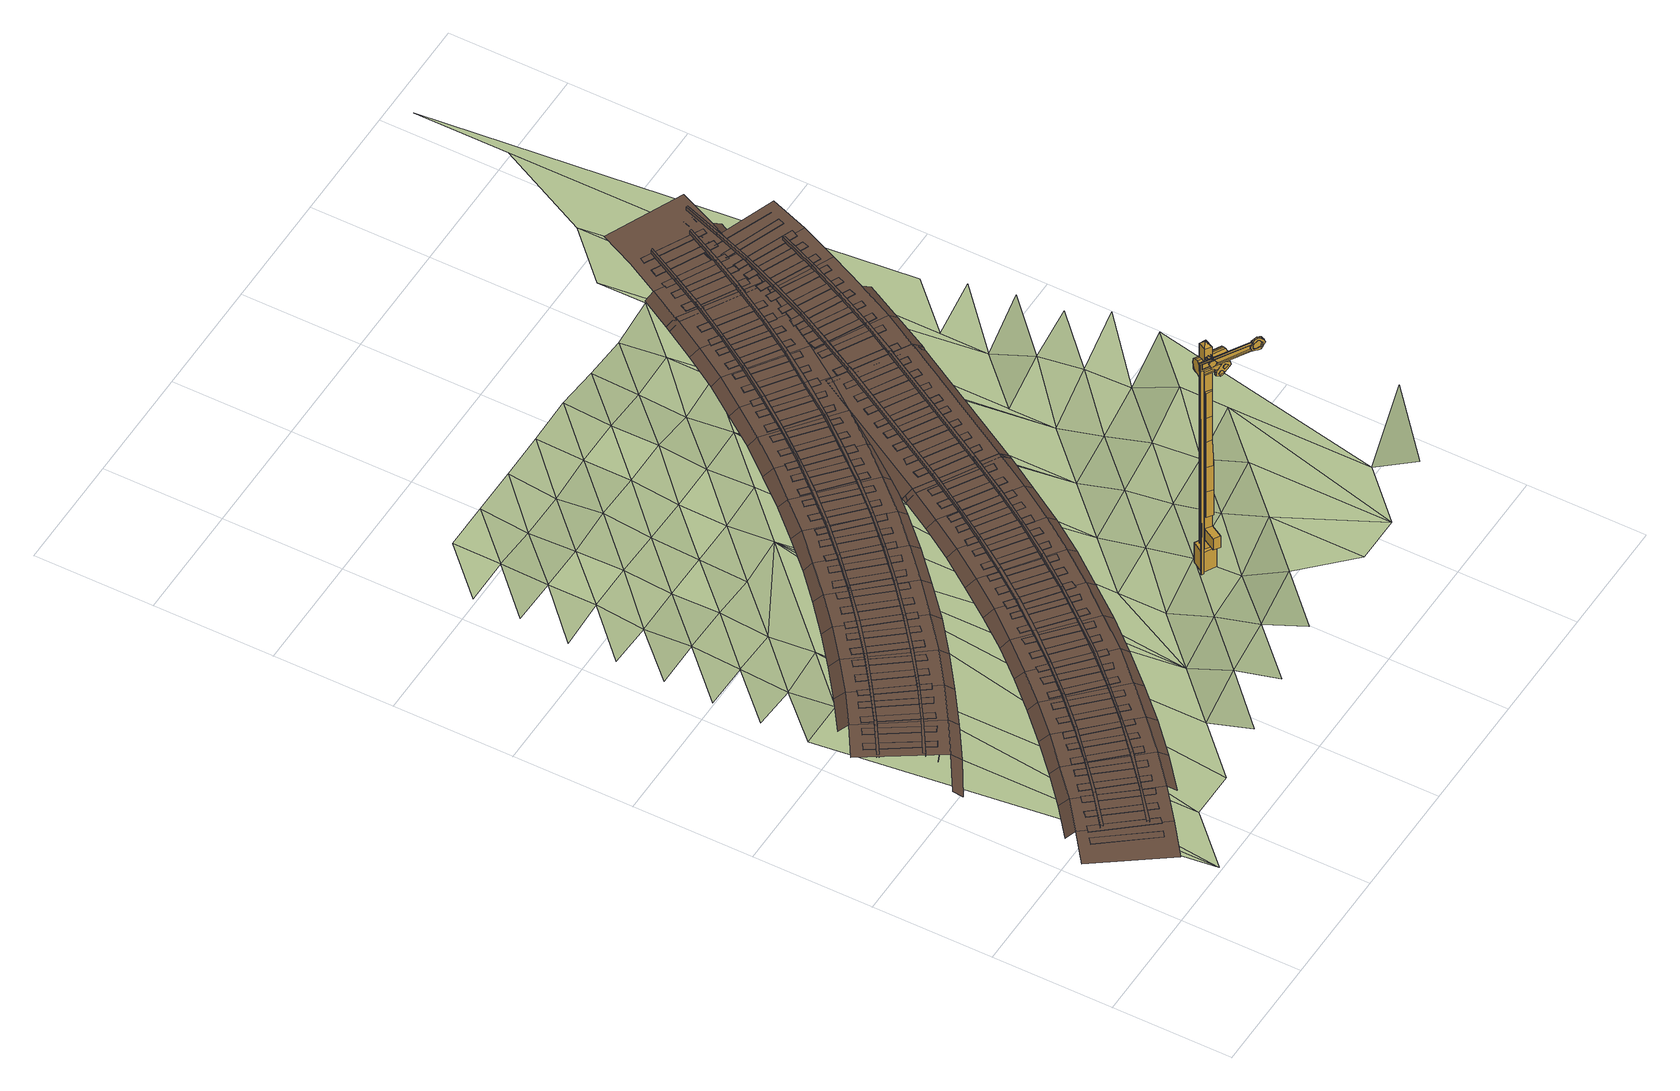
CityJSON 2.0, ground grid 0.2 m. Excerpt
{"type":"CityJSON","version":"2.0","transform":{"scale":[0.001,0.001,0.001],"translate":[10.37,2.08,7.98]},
"CityObjects":{
"cityfurniture1":{"type":"CityFurniture","attributes":{"function":"1090"},"geometry":[{"type":"MultiSurface","lod":"3","boundaries":[[[0,1,2,3]],[[1,0,4,5]],[[3,2,6,7]],[[2,1,5,6]],[[3,7,4,0]],[[8,9,10,11]],[[12,13,14,15]],[[13,8,11,14]],[[12,15,10,9]],[[16,17,18,19]],[[19,18,20,21]],[[22,23,21,20]],[[23,16,19,21]],[[22,20,18,17]],[[15,14,23,22]],[[15,22,17,10]],[[11,10,17,16]],[[7,12,9,4]],[[14,11,16,23]],[[6,5,8,13]],[[5,4,9,8]],[[7,6,13,12]],[[24,25,26,27]],[[28,29,30,31]],[[27,26,32,33]],[[34,35,29,28]],[[33,36,30,29,35,37,24,27]],[[34,28,31,38,32,26,25,39]],[[33,32,38,36]],[[39,37,35,34]],[[36,38,31,30]],[[25,24,37,39]],[[40,41,42,43]],[[44,45,42,41]],[[44,46,47,45]],[[46,40,43,47]],[[43,42,45,47]],[[40,46,44,41]],[[48,49,50,51]],[[51,50,52,53]],[[54,55,56,57]],[[58,59,55,54]],[[53,52,60,61]],[[53,61,56,55,59,62,48,51]],[[58,54,57,60,52,50,49,63]],[[61,60,57,56]],[[63,62,59,58]],[[49,48,62,63]],[[64,65,66,67]],[[65,68,69,66]],[[70,69,68,71]],[[64,71,68,65]],[[67,66,69,70]],[[67,70,71,64]],[[72,73,74,41]],[[72,75,76,73]],[[75,77,78,76]],[[77,41,74,78]],[[73,76,78,74]],[[72,41,77,75]],[[79,80,81,82]],[[83,81,82,84]],[[85,80,81,83]],[[86,79,80,85]],[[84,82,79,86]],[[87,88,89,90]],[[88,87,91,92]],[[92,91,93,94]],[[90,89,94,93]],[[89,88,92,94]],[[90,93,91,87]],[[95,96,97,98]],[[99,100,96,95]],[[101,102,100,99]],[[103,104,102,101]],[[104,103,105,106]],[[106,105,107,108]],[[108,107,109,110]],[[110,109,111,112]],[[112,111,113,114]],[[113,115,116,114]],[[116,115,117,118]],[[118,117,119,120]],[[121,122,120,119]],[[123,122,121,124]],[[125,126,123,124]],[[98,97,126,125]],[[116,118,120,122,123,126,97,96,100,102,104,106,108,110,112,114]],[[124,121,119,117,115,113,111,109,107,105,103,101,99,95,98,125]],[[86,127,84]],[[84,127,83]],[[83,127,85]],[[85,127,86]],[[128,129,130,131]],[[132,128,131,133]],[[134,132,133,135]],[[136,134,135,137]],[[137,138,139,136]],[[138,140,141,139]],[[140,142,143,141]],[[142,144,145,143]],[[144,146,147,145]],[[146,148,149,147]],[[148,150,151,149]],[[150,152,153,151]],[[154,153,152,155]],[[156,154,155,157]],[[158,156,157,159]],[[129,158,159,130]],[[157,155,152,150,148,146,144,142,140,138,137,135,133,131,130,159]],[[149,151,153,154,156,158,129,128,132,134,136,139,141,143,145,147]],[[160,161,162,163]],[[164,165,166,167]],[[167,166,168,169]],[[170,171,165,164]],[[172,173,171,170]],[[174,175,176,177]],[[178,179,180,181]],[[177,176,182,183]],[[184,185,162,161]],[[186,187,188,189]],[[190,164,167,191]],[[191,167,169,192]],[[193,194,195,196]],[[197,186,189,198]],[[199,200,201,202]],[[203,178,181,204]],[[205,195,194,206]],[[175,207,208,176]],[[176,208,209,182]],[[210,211,212,213]],[[214,172,170,215]],[[216,217,218,219]],[[215,170,164,190]],[[220,221,222,223]],[[217,224,225,218]],[[226,199,202,227]],[[224,228,229,225]],[[200,210,213,201]],[[230,226,227,231]],[[228,205,206,229]],[[198,230,231,197]],[[232,233,221,220]],[[204,181,234,235]],[[192,169,178,203]],[[184,236,237,238,214,215,190,191,192,203,204,235,209,208,207,239,185],[206,194,193,211,210,200,199,226,230,198,189,188,219,218,225,229],[233,240,241,242,222,221]],[[235,234,182,209]],[[243,238,237,244]],[[211,193,196,212]],[[245,246,241,240]],[[172,214,238,243]],[[169,168,179,178]],[[181,180,247,234]],[[234,247,183,182]],[[248,243,244,249]],[[173,172,243,248]],[[239,250,162,185]],[[250,239,207,175]],[[251,242,241,246]],[[242,251,223,222]],[[163,252,174,177,183,247,180,179,168,166,165,171,173,248,249,253,160]],[[250,252,163,162]],[[252,250,175,174]],[[253,254,161,160]],[[254,253,249,244]],[[254,236,184,161]],[[236,254,244,237]],[[233,232,245,240]],[[232,220,223,251,246,245]],[[216,187,186,197,231,227,202,201,213,212,196,195,205,228,224,217]],[[219,188,187,216]],[[255,256,257,258]],[[259,260,261,262]],[[258,257,263,264]],[[265,266,260,259]],[[258,264,267,261,260,266,268,255]],[[259,262,269,263,257,256,268,265]],[[264,263,267]],[[263,269,267]],[[268,266,265]],[[262,261,267,269]],[[268,256,255]],[[270,271,272,273,274,275,276,277]],[[271,278,279,272]],[[280,281,279,278,282,283,284,285]],[[277,283,282,270]],[[270,282,278,271]],[[285,275,274,280]],[[276,284,283,277]],[[284,276,275,285]],[[281,273,272,279]],[[280,274,273,281]]]}]},
"railway1":{"type":"Railway","attributes":{"function":"1855"},"geometry":[{"type":"MultiSurface","lod":"3","boundaries":[[[286,287,288,289]],[[290,291,292,293]],[[293,292,294,295]],[[296,297,298,299]],[[300,301,295,294]],[[297,302,303,298]],[[304,305,306,287]],[[298,303,307,299]],[[308,296,299,307]],[[309,310,311,312]],[[313,314,315,316]],[[317,313,316,318]],[[319,317,318,320]],[[310,321,322,311]],[[311,322,323,312]],[[324,304,287,286]],[[325,309,312,323]],[[326,327,328,329]],[[330,331,332,333]],[[334,330,333,335]],[[336,334,335,337]],[[338,339,340,341]],[[321,325,323,322]],[[327,342,343,328]],[[328,343,344,329]],[[345,346,347,348]],[[349,350,305,304]],[[351,326,329,344]],[[352,353,354,355]],[[346,356,357,347]],[[358,359,360,361]],[[342,351,344,343]],[[362,363,314,313]],[[364,362,313,317]],[[347,357,365,348]],[[366,364,317,319]],[[361,360,367,368]],[[369,370,371,372]],[[373,369,372,374]],[[375,373,374,376]],[[377,378,379,380]],[[381,345,348,365]],[[382,383,368,367]],[[384,349,304,324]],[[385,386,387,339]],[[388,389,390,391]],[[359,382,367,360]],[[392,393,394,395]],[[393,396,397,394]],[[396,398,399,397]],[[378,400,401,379]],[[356,381,365,357]],[[389,402,403,390]],[[404,405,406,407]],[[379,401,408,380]],[[409,410,331,330]],[[411,409,330,334]],[[412,411,334,336]],[[390,403,413,391]],[[414,377,380,408]],[[415,388,391,413]],[[416,385,339,338]],[[417,418,419,420]],[[421,422,350,349]],[[405,423,424,406]],[[402,415,413,403]],[[425,384,324,426]],[[400,414,408,401]],[[418,427,428,419]],[[406,424,429,407]],[[430,431,432,386]],[[433,434,435,436]],[[419,428,437,420]],[[438,404,407,429]],[[439,440,363,362]],[[441,439,362,364]],[[442,417,420,437]],[[443,441,364,366]],[[444,445,446,447]],[[448,449,370,369]],[[450,448,369,373]],[[451,450,373,375]],[[427,442,437,428]],[[434,452,453,435]],[[454,455,456,457]],[[458,421,349,384]],[[423,438,429,424]],[[435,453,459,436]],[[445,460,461,446]],[[462,430,386,385]],[[463,433,436,459]],[[446,461,464,447]],[[465,466,398,396]],[[467,465,396,393]],[[468,467,393,392]],[[469,470,471,472]],[[473,444,447,464]],[[474,475,410,409]],[[476,474,409,411]],[[477,476,411,412]],[[455,478,479,456]],[[480,481,422,421]],[[456,479,482,457]],[[460,473,464,461]],[[483,484,485,486]],[[452,463,459,453]],[[470,487,488,471]],[[489,462,385,416]],[[490,454,457,482]],[[471,488,491,472]],[[492,458,384,425]],[[493,469,472,491]],[[494,495,431,430]],[[496,497,498,499]],[[500,501,440,439]],[[502,500,439,441]],[[503,502,441,443]],[[484,504,505,485]],[[478,490,482,479]],[[487,493,491,488]],[[485,505,506,486]],[[507,508,509,510]],[[497,511,512,498]],[[513,514,449,448]],[[515,513,448,450]],[[516,515,450,451]],[[517,483,486,506]],[[498,512,518,499]],[[519,480,421,458]],[[520,496,499,518]],[[521,494,430,462]],[[522,523,524,525]],[[526,527,528,529]],[[508,530,531,509]],[[532,533,475,474]],[[534,532,474,476]],[[504,517,506,505]],[[535,534,476,477]],[[509,531,536,510]],[[537,538,466,465]],[[539,537,465,467]],[[511,520,518,512]],[[540,539,467,468]],[[541,542,481,480]],[[523,543,544,524]],[[545,507,510,536]],[[524,544,546,525]],[[547,548,549,550]],[[551,522,525,546]],[[527,552,553,528]],[[554,521,462,489]],[[555,556,557,558]],[[559,519,458,492]],[[528,553,560,529]],[[561,562,495,494]],[[563,564,501,500]],[[530,545,536,531]],[[565,563,500,502]],[[566,565,502,503]],[[567,526,529,560]],[[548,568,569,549]],[[543,551,546,544]],[[549,569,570,550]],[[571,572,514,513]],[[573,547,550,570]],[[574,571,513,515]],[[575,574,515,516]],[[576,577,578,579]],[[580,581,582,583]],[[556,584,585,557]],[[586,541,480,519]],[[557,585,587,558]],[[552,567,560,553]],[[588,555,558,587]],[[589,561,494,521]],[[568,573,570,569]],[[577,590,591,578]],[[592,593,542,541]],[[594,595,533,532]],[[596,594,532,534]],[[597,596,534,535]],[[578,591,598,579]],[[599,600,601,602]],[[603,604,538,537]],[[581,605,606,582]],[[607,603,537,539]],[[608,609,610,611]],[[612,607,539,540]],[[613,576,579,598]],[[582,606,614,583]],[[584,588,587,585]],[[615,580,583,614]],[[600,616,617,601]],[[618,619,564,563]],[[590,613,598,591]],[[620,621,562,561]],[[622,618,563,565]],[[623,586,519,559]],[[624,589,521,554]],[[625,622,565,566]],[[601,617,626,602]],[[609,627,628,610]],[[629,630,631,632]],[[633,599,602,626]],[[634,635,636,637]],[[610,628,638,611]],[[605,615,614,606]],[[639,608,611,638]],[[640,592,541,586]],[[641,642,572,571]],[[643,641,571,574]],[[644,643,574,575]],[[630,645,646,631]],[[616,633,626,617]],[[647,648,649,650]],[[631,646,651,632]],[[652,653,593,592]],[[635,654,655,636]],[[656,620,561,589]],[[657,658,659,660]],[[661,629,632,651]],[[662,663,595,594]],[[664,662,594,596]],[[636,655,665,637]],[[666,664,596,597]],[[627,639,638,628]],[[667,634,637,665]],[[668,669,604,603]],[[670,668,603,607]],[[671,670,607,612]],[[658,672,673,659]],[[645,661,651,646]],[[674,675,676,677]],[[648,678,679,649]],[[680,681,682,683]],[[684,685,619,618]],[[686,684,618,622]],[[687,686,622,625]],[[659,673,688,660]],[[689,690,621,620]],[[649,679,691,650]],[[692,640,586,623]],[[693,657,660,688]],[[694,647,650,691]],[[695,656,589,624]],[[654,667,665,655]],[[696,697,698,699]],[[681,700,701,682]],[[702,652,592,640]],[[703,704,642,641]],[[675,705,706,676]],[[707,703,641,643]],[[682,701,708,683]],[[672,693,688,673]],[[709,707,643,644]],[[710,711,712,713]],[[676,706,714,677]],[[715,716,653,652]],[[717,680,683,708]],[[718,674,677,714]],[[678,694,691,679]],[[719,720,663,662]],[[721,689,620,656]],[[722,719,662,664]],[[723,722,664,666]],[[724,725,726,727]],[[697,728,729,698]],[[711,730,731,712]],[[700,717,708,701]],[[732,733,734,735]],[[698,729,736,699]],[[712,731,737,713]],[[738,739,669,668]],[[740,738,668,670]],[[741,696,699,736]],[[742,743,685,684]],[[744,740,670,671]],[[745,742,684,686]],[[746,745,686,687]],[[747,710,713,737]],[[705,718,714,706]],[[748,749,690,689]],[[750,751,752,753]],[[754,702,640,692]],[[725,755,756,726]],[[733,757,758,734]],[[726,756,759,727]],[[734,758,760,735]],[[761,762,763,764]],[[765,721,656,695]],[[730,747,737,731]],[[766,715,652,702]],[[767,732,735,760]],[[768,724,727,759]],[[769,770,716,715]],[[728,741,736,729]],[[771,772,704,703]],[[773,771,703,707]],[[774,775,776,777]],[[778,773,707,709]],[[751,779,780,752]],[[781,782,720,719]],[[762,783,784,763]],[[785,781,719,722]],[[786,787,788,789]],[[752,780,790,753]],[[791,785,722,723]],[[757,767,760,758]],[[792,748,689,721]],[[763,784,793,764]],[[794,750,753,790]],[[795,761,764,793]],[[755,768,759,756]],[[796,797,798,799]],[[800,801,743,742]],[[802,800,742,745]],[[803,802,745,746]],[[775,804,805,776]],[[806,807,739,738]],[[808,806,738,740]],[[809,808,740,744]],[[776,805,810,777]],[[787,811,812,788]],[[813,814,749,748]],[[815,816,817,818]],[[819,774,777,810]],[[788,812,820,789]],[[821,766,702,754]],[[822,823,824,825]],[[783,795,793,784]],[[826,786,789,820]],[[779,794,790,780]],[[827,769,715,766]],[[828,829,770,769]],[[797,830,831,798]],[[832,792,721,765]],[[798,831,833,799]],[[834,835,772,771]],[[836,834,771,773]],[[837,836,773,778]],[[816,838,839,817]],[[840,796,799,833]],[[841,842,843,844]],[[845,846,847,848]],[[817,839,849,818]],[[850,851,782,781]],[[811,826,820,812]],[[852,850,781,785]],[[804,819,810,805]],[[853,852,785,791]],[[854,815,818,849]],[[823,855,856,824]],[[857,813,748,792]],[[858,859,801,800]],[[860,858,800,802]],[[824,856,861,825]],[[862,860,802,803]],[[863,822,825,861]],[[864,865,866,867]],[[868,869,870,871]],[[842,872,873,843]],[[843,873,874,844]],[[875,876,814,813]],[[830,840,833,831]],[[877,878,807,806]],[[838,854,849,839]],[[879,877,806,808]],[[880,879,808,809]],[[881,841,844,874]],[[846,882,883,847]],[[884,827,766,821]],[[885,886,829,828]],[[887,828,769,827]],[[847,883,888,848]],[[889,845,848,888]],[[890,891,892,893]],[[869,894,895,870]],[[896,897,898,899]],[[855,863,861,856]],[[870,895,900,871]],[[865,901,902,866]],[[903,904,835,834]],[[905,903,834,836]],[[906,857,792,832]],[[907,905,836,837]],[[872,881,874,873]],[[908,868,871,900]],[[866,902,909,867]],[[910,911,851,850]],[[912,910,850,852]],[[913,912,852,853]],[[914,864,867,909]],[[915,916,917,918]],[[919,920,921,922]],[[923,924,859,858]],[[925,923,858,860]],[[926,925,860,862]],[[897,927,928,898]],[[929,875,813,857]],[[882,889,888,883]],[[891,930,931,892]],[[898,928,932,899]],[[892,931,933,893]],[[894,908,900,895]],[[934,896,899,932]],[[935,936,876,875]],[[937,890,893,933]],[[938,887,827,884]],[[939,940,878,877]],[[941,885,828,887]],[[942,939,877,879]],[[943,944,945,946]],[[947,942,879,880]],[[920,948,949,921]],[[901,914,909,902]],[[950,951,952,953]],[[916,954,955,917]],[[921,949,956,922]],[[917,955,957,918]],[[958,919,922,956]],[[927,934,932,928]],[[959,915,918,957]],[[960,961,904,903]],[[962,963,964,965]],[[966,967,905,907]],[[968,969,911,910]],[[970,929,857,906]],[[971,968,910,912]],[[930,937,933,931]],[[972,971,912,913]],[[973,974,975,976]],[[886,885,941,977]],[[944,978,979,945]],[[980,981,982,983]],[[945,979,984,946]],[[985,943,946,984]],[[948,958,956,949]],[[986,935,875,929]],[[951,987,988,952]],[[989,953,952,988]],[[990,991,992,993]],[[994,995,960,903,905,967]],[[996,950,953,989]],[[997,998,936,935]],[[954,959,957,955]],[[999,1000,1001,1002]],[[974,1003,1004,975]],[[977,941,887,938]],[[975,1004,1005,976]],[[1006,1007,940,939]],[[1008,1006,939,942]],[[1009,1008,942,947]],[[981,1010,1011,982]],[[964,963,1012,1013]],[[1014,973,976,1005]],[[978,985,984,979]],[[1015,983,982,1011]],[[1016,980,983,1015]],[[1017,1018,1019,1020]],[[1021,1022,1023,1024]],[[991,1025,1026,992]],[[995,1027,961,960]],[[1028,994,967,966]],[[992,1026,1029,993]],[[987,996,989,988]],[[1000,1030,1031,1001]],[[1032,990,993,1029]],[[1033,986,929,970]],[[1034,1002,1001,1031]],[[1003,1014,1005,1004]],[[1035,1036,1037,1038]],[[1039,1040,1041,1042]],[[1043,1044,1045,1046]],[[1038,1047,1048,1035]],[[1049,999,1002,1034]],[[1050,1051,1048,1047]],[[1052,997,935,986]],[[1018,1053,1054,1019]],[[1055,1056,998,997]],[[1010,1016,1015,1011]],[[1019,1054,1057,1020]],[[1022,1058,1059,1023]],[[1060,1017,1020,1057]],[[1061,1024,1023,1059]],[[1025,1032,1029,1026]],[[1062,1063,1064,1065]],[[1066,1067,1068,1069]],[[1070,1021,1024,1061]],[[1071,1072,1007,1006]],[[1073,1071,1006,1008]],[[963,962,1074,1012]],[[1075,1073,1008,1009]],[[1044,1076,1077,1045]],[[1040,1078,1079,1041]],[[1045,1077,1080,1046]],[[1030,1049,1034,1031]],[[1081,1042,1041,1079]],[[1082,1083,1027,995]],[[1084,1043,1046,1080]],[[1085,1082,995,994]],[[1086,1085,994,1028]],[[1087,1039,1042,1081]],[[1088,1089,1090,1091]],[[1053,1060,1057,1054]],[[1092,1093,1094,1095]],[[1096,1097,1098,1099]],[[1095,1100,1101,1092]],[[1102,1103,1101,1100]],[[1067,1104,1105,1068]],[[1106,1052,986,1033]],[[1063,1107,1108,1064]],[[1068,1105,1109,1069]],[[1058,1070,1061,1059]],[[1110,1065,1064,1108]],[[1111,1055,997,1052]],[[1112,1066,1069,1109]],[[1113,1114,1115,1116]],[[1117,1118,1056,1055]],[[1119,1062,1065,1110]],[[1120,1121,1122,1123]],[[1124,1125,1126,1127]],[[1076,1084,1080,1077]],[[1078,1087,1081,1079]],[[1097,1128,1129,1098]],[[1089,1130,1131,1090]],[[1132,1133,1072,1071]],[[1098,1129,1134,1099]],[[1135,1091,1090,1131]],[[1136,1132,1071,1073]],[[965,1137,1074,962]],[[1138,1136,1073,1075]],[[1139,1096,1099,1134]],[[1140,1141,1114,1113]],[[1142,1088,1091,1135]],[[1143,1144,1145,1146]],[[1147,1148,1149,1150]],[[1104,1112,1109,1105]],[[1151,1152,1083,1082]],[[1153,1151,1082,1085]],[[1154,1153,1085,1086]],[[1155,1156,1157,1158]],[[1121,1159,1160,1122]],[[1107,1119,1110,1108]],[[1125,1161,1162,1126]],[[1122,1160,1163,1123]],[[1164,1127,1126,1162]],[[1165,1120,1123,1163]],[[1166,1167,1168,1169]],[[1170,1124,1127,1164]],[[1171,1111,1052,1106]],[[1172,1173,1157,1156,1174]],[[1175,1176,1118,1117]],[[1155,1158,1177,1178,1179]],[[1180,1117,1055,1111]],[[1128,1139,1134,1129]],[[1116,1115,1181,1182]],[[1183,1113,1116,1182]],[[1184,1185,1186,1187]],[[1179,1174,1156,1155]],[[1144,1188,1189,1145]],[[1130,1142,1135,1131]],[[1074,1012,1013,1137]],[[1148,1190,1191,1149]],[[1145,1189,1192,1146]],[[1193,1150,1149,1191]],[[1148,1147,1194,1190]],[[1195,1143,1146,1192]],[[1196,1197,1198,1199]],[[1194,1147,1150,1193]],[[1200,1201,1141,1140]],[[1202,1203,1204,1205]],[[1206,1207,1208,1209]],[[1210,1211,1133,1132]],[[1159,1165,1163,1160]],[[1212,1210,1132,1136]],[[1213,1212,1136,1138]],[[1167,1214,1215,1168]],[[1216,1217,1218,1219]],[[1161,1170,1164,1162]],[[1220,1216,1219,1221]],[[1222,1220,1221,1223]],[[1224,1140,1113,1183]],[[1168,1215,1225,1169]],[[1226,1227,1152,1151]],[[1228,1226,1151,1153]],[[1229,1228,1153,1154]],[[1230,1166,1169,1225]],[[1185,1231,1232,1186]],[[1233,1234,1235,1236]],[[1186,1232,1237,1187]],[[1188,1195,1192,1189]],[[1238,1239,1203,1202]],[[1240,1184,1187,1237]],[[1197,1241,1242,1198]],[[1190,1194,1193,1191]],[[1243,1244,1245,1246]],[[1247,1248,1172,1174]],[[1198,1242,1249,1199]],[[1250,1251,1252,1253]],[[1254,1255,1217,1216]],[[1256,1180,1111,1171]],[[1257,1247,1174,1179]],[[1258,1175,1117,1180]],[[1259,1254,1216,1220]],[[1260,1257,1179,1178]],[[1261,1259,1220,1222]],[[1262,1196,1199,1249]],[[1207,1263,1264,1208]],[[1265,1266,1267,1268]],[[1269,1183,1182,1181]],[[1208,1264,1270,1209]],[[1271,1272,1201,1200]],[[1273,1206,1209,1270]],[[1214,1230,1225,1215]],[[1274,1275,1252,1251,1276]],[[1277,1278,1279,1280]],[[1281,1282,1250,1253,1283]],[[1205,1204,1284,1285]],[[1258,1202,1205,1285]],[[1234,1286,1287,1235]],[[1282,1276,1251,1250]],[[1288,1289,1211,1210]],[[1290,1291,1292,1293]],[[1294,1288,1210,1212]],[[1295,1294,1212,1213]],[[1176,1175,1258,1296]],[[1231,1240,1237,1232]],[[1235,1287,1297,1236]],[[1244,1298,1299,1245]],[[1300,1233,1236,1297]],[[1301,1224,1183,1269]],[[1241,1262,1249,1242]],[[1245,1299,1302,1246]],[[1303,1304,1305,1306]],[[1307,1243,1246,1302]],[[1266,1308,1309,1267]],[[1310,1311,1248,1247]],[[1312,1313,1314,1315]],[[1316,1317,1318,1319]],[[1267,1309,1320,1268]],[[1321,1310,1247,1257]],[[1322,1312,1315,1323]],[[1263,1273,1270,1264]],[[1324,1321,1257,1260]],[[1325,1322,1323,1326]],[[1327,1271,1200,1140,1224,1328]],[[1329,1330,1255,1254]],[[1331,1238,1202,1258]],[[1332,1329,1254,1259]],[[1333,1265,1268,1320]],[[1334,1332,1259,1261]],[[1278,1335,1336,1279]],[[1337,1338,1272,1271]],[[1296,1258,1180,1256]],[[1339,1340,1341,1342]],[[1279,1336,1343,1280]],[[1344,1277,1280,1343]],[[1345,1346,1347,1348]],[[1291,1349,1350,1292]],[[1292,1350,1351,1293]],[[1286,1300,1297,1287]],[[1352,1290,1293,1351]],[[1353,1354,1274,1276]],[[1304,1355,1356,1305]],[[1357,1358,1313,1312]],[[1359,1353,1276,1282]],[[1360,1357,1312,1322]],[[1298,1307,1302,1299]],[[1361,1359,1282,1281]],[[1362,1360,1322,1325]],[[1305,1356,1363,1306]],[[1364,1303,1306,1363]],[[1365,1366,1367,1368]],[[1296,1258,1285,1284]],[[1317,1369,1370,1318]],[[1371,1328,1224,1301]],[[1318,1370,1372,1319]],[[1308,1333,1320,1309]],[[1373,1374,1311,1310]],[[1375,1373,1310,1321]],[[1376,1316,1319,1372]],[[1340,1377,1378,1341]],[[1379,1375,1321,1324]],[[1335,1344,1343,1336]],[[1380,1381,1382,1383]],[[1384,1385,1338,1337]],[[1386,1387,1330,1329]],[[1341,1378,1388,1342]],[[1389,1386,1329,1332]],[[1346,1390,1391,1347]],[[1392,1389,1332,1334]],[[1393,1339,1342,1388]],[[1347,1391,1394,1348]],[[1395,1331,1258,1296]],[[1349,1352,1351,1350]],[[1396,1345,1348,1394]],[[1397,1398,1399,1400]],[[1401,1402,1403,1404]],[[1355,1364,1363,1356]],[[1405,1337,1271,1327]],[[1400,1399,1406,1407]],[[1366,1408,1409,1367]],[[1410,1411,1407,1406]],[[1412,1413,1414,1238,1331,1415]],[[1416,1417,1358,1357]],[[1367,1409,1418,1368]],[[1419,1416,1357,1360]],[[1420,1419,1360,1362]],[[1421,1365,1368,1418]],[[1369,1376,1372,1370]],[[1422,1423,1374,1373]],[[1424,1422,1373,1375]],[[1425,1426,1427,1428]],[[1429,1424,1375,1379]],[[1381,1430,1431,1382]],[[1432,1433,1385,1384]],[[1377,1393,1388,1378]],[[1382,1431,1434,1383]],[[1435,1436,1387,1386]],[[1437,1380,1383,1434]],[[1438,1435,1386,1389]],[[1439,1438,1389,1392]],[[1440,1441,1442,1443]],[[1402,1444,1445,1403]],[[1446,1415,1331,1395]],[[1398,1410,1406,1399]],[[1403,1445,1447,1404]],[[1448,1384,1337,1405]],[[1449,1401,1404,1447]],[[1450,1451,1452,1453]],[[1454,1455,1423,1422]],[[1426,1456,1457,1427]],[[1458,1454,1422,1424]],[[1459,1458,1424,1429]],[[1460,1461,1462,1463]]]}]},
"terrain1":{"type":"TINRelief","geometry":[{"type":"CompositeSurface","lod":"3","boundaries":[[[1464,1465,1466]],[[1467,1468,1464]],[[1468,1465,1464]],[[1469,1466,1465]],[[1469,1470,1471]],[[1472,1473,1470]],[[1468,1469,1465]],[[1472,1474,1475]],[[1476,1470,1469]],[[1477,1467,1478]],[[1479,1480,1474]],[[1476,1469,1468]],[[1481,1472,1470]],[[1482,1483,1479]],[[1476,1481,1470]],[[1477,1468,1467]],[[1484,1474,1472]],[[1485,1486,1487]],[[1482,1488,1489]],[[1484,1472,1481]],[[1477,1478,1486]],[[1490,1479,1474]],[[1491,1492,1488]],[[1493,1486,1485]],[[1484,1490,1474]],[[1494,1482,1479]],[[1495,1481,1476]],[[1477,1476,1468]],[[1494,1479,1490]],[[1496,1488,1482]],[[1497,1484,1481]],[[1498,1485,1499]],[[1493,1477,1486]],[[1496,1482,1494]],[[1500,1491,1488]],[[1495,1497,1481]],[[1501,1493,1485]],[[1502,1490,1484]],[[1476,1477,1495]],[[1496,1500,1488]],[[1501,1485,1498]],[[1502,1484,1497]],[[1503,1494,1490]],[[1504,1493,1501]],[[1502,1503,1490]],[[1505,1496,1494]],[[1506,1497,1495]],[[1507,1498,1508]],[[1504,1509,1493]],[[1505,1494,1503]],[[1510,1500,1496]],[[1506,1495,1477]],[[1511,1501,1498]],[[1512,1502,1497]],[[1510,1496,1505]],[[1493,1513,1477]],[[1511,1498,1507]],[[1512,1497,1506]],[[1514,1504,1501]],[[1515,1503,1502]],[[1514,1501,1511]],[[1512,1515,1502]],[[1516,1509,1504]],[[1517,1505,1503]],[[1518,1493,1509]],[[1513,1506,1477]],[[1516,1504,1514]],[[1517,1503,1515]],[[1519,1510,1505]],[[1520,1511,1507]],[[1518,1513,1493]],[[1521,1512,1506]],[[1520,1507,1522]],[[1519,1505,1517]],[[1516,1523,1509]],[[1521,1506,1513]],[[1524,1514,1511]],[[1525,1515,1512]],[[1524,1511,1520]],[[1525,1512,1521]],[[1526,1516,1514]],[[1527,1517,1515]],[[1523,1518,1509]],[[1528,1520,1522]],[[1526,1514,1524]],[[1525,1527,1515]],[[1529,1523,1516]],[[1530,1519,1517]],[[1518,1521,1513]],[[1529,1516,1526]],[[1530,1517,1527]],[[1531,1524,1520]],[[1532,1525,1521]],[[1528,1531,1520]],[[1529,1533,1523]],[[1532,1521,1518]],[[1534,1526,1524]],[[1535,1527,1525]],[[1534,1524,1531]],[[1535,1525,1532]],[[1536,1518,1523]],[[1537,1529,1526]],[[1533,1536,1523]],[[1538,1530,1527]],[[1537,1526,1534]],[[1535,1538,1527]],[[1539,1531,1528]],[[1540,1533,1529]],[[1536,1532,1518]],[[1541,1539,1528]],[[1540,1529,1537]],[[1539,1534,1531]],[[1542,1535,1532]],[[1543,1541,1544]],[[1540,1545,1533]],[[1533,1542,1536]],[[1542,1532,1536]],[[1546,1537,1534]],[[1547,1538,1535]],[[1546,1534,1539]],[[1547,1535,1542]],[[1541,1546,1539]],[[1548,1540,1537]],[[1545,1549,1533]],[[1549,1542,1533]],[[1548,1537,1546]],[[1550,1545,1540]],[[1546,1541,1551]],[[1550,1540,1548]],[[1552,1553,1545]],[[1549,1547,1542]],[[1550,1552,1545]],[[1551,1548,1546]],[[1545,1554,1549]],[[1555,1553,1552]],[[1556,1545,1553]],[[1557,1550,1548]],[[1558,1552,1550]],[[1545,1556,1554]],[[1555,1556,1553]],[[1559,1555,1552]],[[1560,1561,1555]],[[1562,1555,1561]],[[1555,1562,1556]],[[1563,1561,1564]]]}]}
},
"vertices":[
[588,287,177],[585,283,177],[576,290,177],[578,294,177],[588,287,230],[585,283,230],[576,290,230],[578,294,230],[585,283,282],[588,287,282],[588,287,334],[585,285,334],[578,294,282],[576,290,282],[576,290,334],[578,294,334],[585,285,385],[588,287,385],[588,287,437],[585,285,437],[578,294,437],[576,290,437],[578,294,385],[576,290,385],[576,278,500],[578,282,500],[581,281,501],[579,277,501],[575,285,510],[573,281,510],[576,278,512],[578,282,512],[582,279,506],[581,275,506],[573,286,506],[571,282,506],[579,277,510],[573,281,501],[581,281,510],[575,285,501],[568,290,65],[569,293,65],[571,294,501],[569,290,501],[566,294,65],[566,295,501],[565,291,65],[565,293,501],[592,279,468],[591,275,468],[585,279,472],[587,282,472],[585,279,478],[587,282,478],[606,267,490],[608,270,490],[601,274,494],[600,270,494],[606,266,484],[608,270,484],[595,274,494],[597,277,494],[598,277,468],[595,274,468],[588,278,482],[571,287,497],[573,290,497],[590,282,482],[576,285,504],[579,287,504],[595,278,491],[592,274,491],[591,281,65],[591,281,106],[569,293,106],[603,302,65],[603,302,106],[582,314,65],[582,314,106],[588,287,106],[595,300,106],[585,307,106],[578,294,106],[585,307,526],[578,294,526],[595,302,526],[588,287,526],[588,287,126],[576,266,126],[566,273,126],[578,294,126],[588,287,150],[576,266,150],[578,294,150],[566,273,150],[568,294,480],[610,270,480],[608,269,485],[568,293,485],[569,296,475],[611,271,475],[572,300,472],[614,275,472],[575,304,472],[616,281,472],[578,310,472],[619,286,472],[579,314,475],[621,290,475],[582,315,480],[623,291,480],[582,316,485],[623,293,485],[582,315,491],[623,291,491],[579,314,496],[621,290,496],[578,310,498],[619,286,498],[575,304,500],[616,281,500],[572,300,498],[614,275,498],[611,271,496],[569,296,496],[568,294,491],[610,270,491],[587,298,533],[588,289,504],[588,287,506],[584,281,506],[584,282,504],[587,289,501],[582,282,501],[585,290,500],[581,282,500],[582,290,500],[579,283,500],[576,286,500],[581,291,500],[575,286,501],[579,293,501],[574,286,504],[578,294,504],[574,286,506],[578,294,506],[574,286,507],[578,294,507],[575,286,510],[579,293,510],[576,286,510],[581,293,510],[579,283,512],[582,290,512],[585,290,510],[581,282,510],[587,289,510],[582,282,510],[588,289,507],[584,282,507],[562,294,498],[560,293,498],[560,293,512],[562,294,512],[651,239,496],[652,242,496],[653,239,500],[653,238,500],[655,239,504],[653,238,504],[646,242,494],[648,243,494],[643,243,493],[645,246,493],[637,250,513],[636,249,513],[640,246,516],[640,247,516],[653,238,509],[653,239,509],[652,242,513],[651,239,513],[643,243,517],[645,246,517],[560,290,498],[560,290,512],[640,246,498],[639,246,498],[637,245,498],[640,243,498],[649,238,496],[652,237,500],[653,235,504],[645,241,512],[643,242,513],[643,243,513],[646,242,512],[643,243,497],[643,242,497],[649,238,501],[649,238,504],[649,239,504],[649,241,501],[652,237,509],[649,238,513],[640,246,512],[640,243,512],[635,246,513],[639,245,516],[643,242,517],[649,238,507],[646,239,510],[648,241,510],[649,241,507],[643,242,493],[646,239,494],[637,247,501],[637,247,504],[636,246,504],[636,246,501],[633,250,504],[632,249,504],[633,247,509],[633,250,509],[637,247,507],[636,246,507],[646,239,498],[648,241,498],[639,246,510],[637,245,510],[645,241,498],[646,242,498],[633,250,500],[633,247,500],[646,242,516],[646,239,516],[633,246,498],[635,246,496],[639,245,494],[633,246,512],[563,289,500],[563,289,510],[633,247,510],[640,246,494],[636,249,496],[563,290,500],[563,290,510],[649,243,516],[640,247,494],[637,250,496],[635,249,512],[633,250,510],[636,250,512],[636,250,498],[635,249,498],[590,277,472],[589,274,472],[588,275,475],[589,278,475],[595,271,477],[595,274,477],[594,274,480],[592,273,480],[589,274,478],[590,277,478],[594,271,474],[595,274,474],[592,275,480],[592,274,472],[591,274,480],[595,274,485],[595,274,488],[598,271,490],[601,270,488],[601,270,487],[601,270,484],[598,271,482],[597,273,482],[595,271,488],[597,270,490],[601,267,487],[600,269,488],[594,271,485],[595,270,482],[598,270,482],[600,269,484],
[148,97,32],[59,210,32],[7,170,32],[91,53,32],[47,178,32],[113,93,32],[113,93,33],[47,178,33],[122,100,33],[57,186,33],[76,201,32],[66,193,32],[66,193,33],[76,201,33],[122,100,32],[57,186,32],[135,109,32],[135,109,33],[110,250,32],[100,263,20],[49,222,20],[143,117,33],[143,117,32],[98,219,32],[90,211,32],[90,211,33],[98,219,33],[133,223,39],[133,223,33],[81,182,33],[81,182,39],[136,221,39],[84,178,39],[136,221,33],[84,178,33],[158,128,32],[158,128,33],[167,136,33],[203,141,32],[167,136,32],[122,238,32],[113,230,32],[113,230,33],[122,238,33],[177,171,39],[177,171,33],[123,128,33],[123,128,39],[178,169,39],[126,125,39],[178,169,33],[126,125,33],[110,429,20],[101,443,32],[39,404,32],[47,391,20],[181,146,32],[181,146,33],[190,153,33],[140,254,32],[130,246,32],[130,246,33],[140,254,33],[159,294,32],[149,306,20],[190,153,32],[79,451,32],[90,456,32],[90,456,33],[79,451,33],[201,164,32],[201,164,33],[46,557,32],[105,467,32],[105,467,33],[46,557,33],[184,267,39],[184,267,33],[185,265,39],[210,171,33],[185,265,33],[114,472,33],[56,564,33],[98,569,39],[98,569,33],[42,532,33],[42,532,39],[100,566,39],[44,529,39],[100,566,33],[44,529,33],[162,273,32],[153,265,32],[153,265,33],[162,273,33],[210,171,32],[114,472,32],[56,564,32],[255,186,32],[159,480,32],[78,600,32],[24,565,32],[81,580,32],[71,573,32],[71,573,33],[81,580,33],[137,509,33],[137,509,39],[79,472,39],[79,472,33],[136,512,39],[78,476,39],[136,512,33],[78,476,33],[223,183,32],[223,183,33],[130,483,32],[130,483,33],[180,289,32],[171,281,32],[171,281,33],[180,289,33],[233,191,33],[229,217,39],[229,217,33],[232,214,39],[232,214,33],[140,488,33],[233,191,32],[140,488,32],[168,467,20],[100,593,32],[91,586,32],[91,586,33],[100,593,33],[207,339,32],[196,351,20],[245,202,32],[245,202,33],[267,175,20],[213,129,20],[153,497,32],[153,497,33],[254,210,33],[132,637,32],[122,650,20],[69,613,20],[201,308,32],[193,300,32],[193,300,33],[201,308,33],[162,504,33],[254,210,32],[232,312,39],[232,312,33],[235,310,39],[162,504,32],[235,310,33],[124,610,32],[114,604,32],[114,604,33],[124,610,33],[153,608,39],[153,608,33],[155,605,39],[155,605,33],[267,222,32],[267,222,33],[219,324,32],[210,316,32],[210,316,33],[219,324,33],[307,235,32],[274,230,33],[177,515,32],[177,515,33],[216,520,32],[274,230,32],[187,521,33],[193,552,39],[193,552,33],[194,549,39],[194,549,33],[143,624,32],[135,617,32],[135,617,33],[143,624,33],[187,521,32],[280,263,39],[280,263,33],[281,261,39],[281,261,33],[287,241,32],[287,241,33],[254,386,32],[242,396,20],[294,249,33],[239,346,32],[232,338,32],[232,338,33],[239,346,33],[200,531,32],[200,531,33],[226,508,20],[294,249,32],[209,537,33],[319,223,20],[209,537,32],[184,677,32],[174,689,20],[168,642,32],[158,634,32],[158,634,33],[168,642,33],[280,360,39],[280,360,33],[283,358,39],[283,358,33],[308,261,32],[308,261,33],[316,270,33],[261,367,32],[252,359,32],[252,359,33],[261,367,33],[223,548,32],[223,548,33],[206,648,39],[206,648,33],[209,645,39],[209,645,33],[316,270,32],[233,556,33],[357,285,32],[233,556,32],[273,562,32],[191,660,32],[182,652,32],[182,652,33],[191,660,33],[277,383,32],[268,375,32],[268,375,33],[277,383,33],[329,282,32],[329,282,33],[329,312,39],[329,312,33],[331,311,39],[331,311,33],[337,290,33],[248,594,39],[248,594,33],[251,592,39],[251,592,33],[297,432,32],[287,444,20],[247,565,32],[247,565,33],[337,290,32],[255,573,33],[210,674,32],[201,666,32],[201,666,33],[210,674,33],[255,573,32],[348,302,32],[348,302,33],[283,550,20],[297,406,32],[289,396,32],[289,396,33],[297,406,33],[369,274,20],[356,311,33],[235,718,32],[225,730,20],[325,408,39],[325,408,33],[328,407,39],[328,407,33],[356,311,32],[268,582,32],[268,582,33],[278,590,33],[258,690,39],[258,690,33],[278,590,32],[261,687,39],[261,687,33],[233,693,32],[223,686,32],[223,686,33],[233,693,33],[313,423,32],[306,414,32],[306,414,33],[313,423,33],[367,323,32],[367,323,33],[406,336,32],[376,331,33],[376,331,32],[328,608,32],[292,601,32],[292,601,33],[341,483,32],[329,492,20],[376,363,39],[376,363,33],[379,360,39],[379,360,33],[300,609,33],[251,707,32],[242,699,32],[242,699,33],[251,707,33],[302,638,39],[302,638,33],[387,343,32],[387,343,33],[303,634,39],[332,445,32],[325,436,32],[325,436,33],[332,445,33],[303,634,33],[300,609,32],[395,352,33],[395,352,32],[313,618,32],[313,618,33],[369,460,39],[369,460,33],[284,761,32],[274,773,20],[372,456,39],[417,326,20],[338,594,20],[372,456,33],[322,626,33],[406,366,32],[406,366,33],[274,727,32],[264,719,32],[264,719,33],[274,727,33],[322,626,32],[351,468,32],[345,459,32],[345,459,33],[351,468,33],[415,375,33],[415,375,32],[451,390,32],[309,734,39],[309,734,33],[310,731,39],[310,731,33],[335,638,32],[335,638,33],[367,485,32],[360,476,32],[360,476,33],[367,485,33],[344,646,33],[383,533,32],[370,544,20],[425,387,32],[425,387,33],[380,654,32],[296,747,32],[287,739,32],[287,739,33],[296,747,33],[344,646,32],[421,415,39],[421,415,33],[424,414,39],[434,396,33],[424,414,33],[434,396,32],[354,683,39],[354,683,33],[357,681,39],[357,681,33],[358,658,32],[358,658,33],[386,508,32],[379,500,32],[379,500,33],[386,508,33],[444,408,32],[444,408,33],[313,763,32],[303,755,32],[303,755,33],[313,763,33],[411,512,39],[411,512,33],[414,508,39],[414,508,33],[367,666,33],[332,806,32],[321,816,20],[451,418,33],[464,379,20],[367,666,32],[451,418,32],[392,642,20],[401,528,32],[393,517,32],[393,517,33],[401,528,33],[377,675,32],[377,675,33],[496,444,32],[357,779,39],[357,779,33],[462,432,32],[462,432,33],[360,777,39],[387,683,33],[360,777,33],[335,783,32],[326,775,32],[326,775,33],[335,783,33],[470,440,33],[422,585,32],[409,596,20],[387,683,32],[470,440,32],[465,469,39],[465,469,33],[432,702,32],[467,467,39],[467,467,33],[419,552,32],[411,541,32],[411,541,33],[419,552,33],[480,452,32],[480,452,33],[399,695,32],[399,695,33],[351,799,32],[344,791,32],[344,791,33],[351,799,33],[486,463,33],[409,703,33],[405,731,39],[405,731,33],[406,727,39],[486,463,32],[451,565,39],[451,565,33],[406,727,33],[454,562,39],[454,562,33],[409,703,32],[379,852,32],[367,863,20],[435,574,32],[428,565,32],[428,565,33],[435,574,33],[508,435,20],[498,476,32],[498,476,33],[419,715,32],[419,715,33],[505,487,33],[428,723,33],[373,820,32],[364,812,32],[364,812,33],[373,820,33],[444,691,20],[539,501,32],[428,723,32],[505,487,32],[460,640,32],[447,649,20],[405,827,39],[405,827,33],[408,824,39],[450,594,32],[443,585,32],[443,585,33],[450,594,33],[408,824,33],[515,500,32],[515,500,33],[505,524,39],[505,524,33],[441,735,32],[441,735,33],[510,523,39],[390,836,32],[382,828,32],[382,828,33],[390,836,33],[523,509,33],[510,523,33],[482,751,32],[449,743,33],[523,509,32],[449,743,32],[467,618,32],[460,609,32],[460,609,33],[467,618,33],[489,620,39],[489,620,33],[492,618,39],[492,618,33],[531,523,32],[531,523,33],[454,779,39],[454,779,33],[457,777,39],[457,777,33],[539,532,33],[460,755,32],[460,755,33],[422,900,32],[412,911,20],[409,859,32],[402,850,32],[402,850,33],[409,859,33],[539,532,32],[469,763,33],[552,492,20],[480,638,32],[473,629,32],[473,629,33],[480,638,33],[469,763,32],[579,558,32],[495,695,32],[482,703,20],[549,546,32],[549,546,33],[494,741,20],[556,557,33],[450,876,39],[450,876,33],[453,872,39],[453,872,33],[481,777,32],[481,777,33],[556,557,32],[430,880,32],[422,872,32],[422,872,33],[430,880,33],[496,662,32],[489,653,32],[489,653,33],[496,662,33],[489,785,33],[546,581,39],[546,581,33],[549,580,39],[549,580,33],[489,785,32],[563,569,32],[563,569,33],[531,804,32],[526,675,39],[526,675,33],[528,674,39],[571,580,33],[528,674,33],[571,580,32],[508,683,32],[502,673,32],[502,673,33],[508,683,33],[446,898,32],[438,888,32],[438,888,33],[446,898,33],[501,798,32],[501,798,33],[508,807,33],[466,949,32],[454,960,20],[501,830,39],[501,830,33],[504,828,39],[504,828,33],[508,807,32],[581,594,32],[581,594,33],[592,549,20],[531,755,32],[518,763,20],[617,618,32],[587,605,33],[587,605,32],[524,709,32],[518,698,32],[518,698,33],[524,709,33],[520,818,32],[520,818,33],[465,920,32],[457,912,32],[457,912,33],[465,920,33],[527,828,33],[595,617,32],[595,617,33],[494,925,39],[494,925,33],[497,924,39],[542,793,20],[497,924,33],[527,828,32],[601,628,33],[584,640,39],[584,640,33],[587,638,39],[587,638,33],[601,628,32],[540,734,32],[534,723,32],[534,723,33],[540,734,33],[481,939,32],[473,929,32],[473,929,33],[481,939,33],[566,742,39],[566,742,33],[569,739,39],[569,739,33],[539,840,32],[539,840,33],[576,856,32],[611,642,32],[611,642,33],[547,850,33],[617,653,33],[547,850,32],[508,1000,32],[495,1009,20],[617,653,32],[630,610,20],[546,883,39],[546,883,33],[655,681,32],[549,880,39],[499,961,32],[492,952,32],[492,952,33],[499,961,33],[549,880,33],[557,860,32],[557,860,33],[560,770,32],[555,759,32],[555,759,33],[560,770,33],[626,668,32],[626,668,33],[565,871,33],[633,678,33],[565,871,32],[633,678,32],[536,977,39],[536,977,33],[652,675,32],[527,747,32],[512,755,20],[666,668,20],[539,976,33],[539,976,39],[624,707,39],[624,707,33],[589,847,20],[627,705,39],[627,705,33],[518,985,32],[511,975,32],[511,975,33],[518,985,33],[669,673,20],[576,884,32],[576,884,33],[576,795,32],[569,786,32],[569,786,33],[576,795,33],[582,894,33],[582,894,32],[621,912,32],[649,706,32],[649,706,33],[655,715,33],[533,1003,32],[524,993,32],[524,993,33],[533,1003,33],[579,1029,39],[576,1032,39],[655,715,32],[547,1053,32],[534,1062,20],[591,822,32],[585,811,32],[585,811,33],[591,822,33],[595,907,32],[595,907,33],[601,916,33],[590,936,39],[590,936,33],[592,933,39],[592,933,33],[662,731,32],[662,731,33],[656,971,32],[642,979,20],[601,916,32],[669,742,33],[669,742,32],[550,1027,32],[543,1017,32],[543,1017,33],[550,1027,33],[606,847,32],[600,836,32],[600,836,33],[606,847,33],[611,929,32],[611,929,33],[576,1032,33],[579,1029,33],[619,937,33],[678,757,32],[678,757,33],[619,937,32],[633,902,20],[684,767,33],[687,953,39],[687,953,33],[555,723,33],[555,723,39],[617,868,32],[611,859,32],[611,859,33],[617,868,33],[565,1045,32],[558,1036,32],[558,1036,33],[565,1045,33],[559,722,39],[691,951,39],[684,767,32],[559,722,33],[691,951,33],[664,968,32],[629,953,32],[629,953,33],[585,1106,32],[572,1114,20],[637,961,33],[693,783,32],[693,783,33],[637,961,32],[699,793,33],[633,895,32],[627,884,32],[627,884,33],[633,895,33],[582,1070,32],[575,1061,32],[575,1061,33],[582,1070,33],[699,793,32],[630,992,39],[630,992,33],[635,989,39],[781,899,32],[635,989,33],[646,973,32],[646,973,33],[706,804,32],[706,804,33],[653,984,33],[712,815,33],[614,1086,39],[614,1086,33],[653,984,32],[617,1084,39],[617,1084,33],[712,815,32],[648,920,32],[642,910,32],[642,910,33],[648,920,33],[746,919,39],[746,919,33],[614,690,33],[614,690,39],[598,1094,32],[592,1085,32],[592,1085,33],[598,1094,33],[617,687,39],[749,916,39],[617,687,33],[749,916,33],[662,999,32],[662,999,33],[677,959,20],[720,831,32],[720,831,33],[669,1008,33],[726,840,33],[704,1025,32],[669,1008,32],[653,967,32],[640,975,20],[639,973,20],[653,965,32],[620,1161,32],[607,1170,20],[726,840,32],[611,1114,32],[605,1104,32],[605,1104,33],[611,1114,33],[662,945,32],[656,936,32],[656,936,33],[662,945,33],[680,1023,32],[680,1023,33],[735,856,32],[735,856,33],[671,1048,39],[671,1048,33],[687,1033,33],[741,867,33],[674,1045,39],[794,891,20],[674,1045,33],[687,1033,32],[685,1025,32],[672,1032,20],[741,867,32],[627,1138,32],[621,1129,32],[621,1129,33],[627,1138,33],[678,972,32],[672,961,32],[672,961,33],[678,972,33],[651,1142,39],[651,1142,33],[653,1140,39],[653,1140,33],[688,947,39],[685,949,39],[683,945,39],[687,943,39],[696,1045,32],[696,1045,33],[749,882,32],[749,882,33],[701,1056,33],[755,892,33],[701,1056,32],[640,1158,32],[633,1149,32],[633,1149,33],[640,1158,33],[755,892,32],[717,1017,20],[717,1008,33],[683,945,33],[717,1008,39],[656,1222,32],[643,1230,20],[687,943,33],[720,1005,33],[720,1005,39],[742,1085,32],[790,883,20],[776,891,32],[778,895,32],[697,1008,32],[691,997,32],[691,997,33],[697,1008,33],[712,1070,32],[712,1070,33],[765,908,32],[765,908,33],[717,1080,33],[771,918,33],[771,918,32],[717,1080,32],[655,1185,32],[649,1174,32],[649,1174,33],[655,1185,33],[716,1082,32],[701,1090,20],[653,1218,32],[640,1225,20],[637,1221,20],[652,1213,32],[707,1029,32],[703,1017,32],[703,1017,33],[707,1029,33],[709,1106,39],[709,1106,33],[712,1104,39],[712,1104,33],[726,1093,32],[726,1093,33],[744,915,39],[744,915,33],[742,911,33],[742,911,39],[748,912,39],[745,908,39],[748,912,33],[745,908,33],[813,957,32],[733,1104,33],[691,1209,39],[691,1209,33],[694,1207,39],[694,1207,33],[733,1104,32],[786,945,32],[786,945,33],[722,1054,32],[716,1044,32],[716,1044,33],[722,1054,33],[792,955,33],[685,1275,32],[672,1282,20],[792,955,32],[742,1118,32],[742,1118,33],[680,1226,32],[674,1215,32],[674,1215,33],[680,1226,33],[748,1066,39],[748,1066,33],[748,1129,33],[688,1197,39],[685,1199,39],[683,1195,39],[687,1193,39],[778,976,39],[778,976,33],[755,1077,20],[752,1066,39],[780,1148,32],[781,973,39],[752,1066,33],[781,973,33],[748,1129,32],[799,969,32],[799,969,33],[733,1076,32],[726,1065,32],[726,1065,33],[733,1076,33],[793,887,20],[805,980,33],[744,1142,32],[729,1149,20],[805,980,32],[717,1258,33],[683,1195,33],[717,1258,39],[694,1251,32],[688,1241,32],[688,1241,33],[694,1251,33],[720,1255,33],[720,1255,39],[687,1193,33],[792,1134,20],[778,1142,32],[813,995,32],[813,995,33],[749,1174,39],[749,1174,33],[745,1102,32],[739,1092,32],[739,1092,33],[745,1102,33],[752,1171,39],[752,1171,33],[794,1140,20],[818,1005,33],[768,1162,32],[768,1162,33],[818,1005,32],[826,949,20],[774,1173,33],[704,1273,32],[700,1262,32],[700,1262,33],[704,1273,33],[774,1173,32],[825,1020,32],[825,1020,33],[776,1128,39],[776,1128,33],[744,1165,39],[744,1165,33],[742,1161,33],[742,1161,39],[758,1130,32],[752,1118,32],[752,1118,33],[758,1130,33],[829,1031,33],[780,1126,39],[748,1162,39],[746,1158,39],[780,1126,33],[748,1162,33],[746,1158,33],[874,1084,32],[845,1020,32],[809,1037,39],[809,1037,33],[813,1207,32],[813,1036,39],[829,1031,32],[813,1036,33],[783,1189,32],[783,1189,33],[768,1203,32],[754,1209,20],[719,1299,32],[713,1287,32],[713,1287,33],[719,1299,33],[787,1199,33],[787,1199,32],[767,1152,32],[762,1141,32],[762,1141,33],[767,1152,33],[838,1046,32],[838,1046,33],[842,1057,33],[842,1057,32],[748,1316,39],[748,1316,33],[796,1213,32],[796,1213,33],[778,1226,39],[778,1226,33],[752,1316,39],[781,1223,39],[752,1316,33],[781,1223,33],[800,1223,33],[800,1223,32],[778,1179,32],[774,1168,32],[774,1168,33],[778,1179,33],[850,1073,32],[850,1073,33],[860,1013,20],[855,1084,33],[803,1189,39],[803,1189,33],[806,1187,39],[855,1084,32],[809,1239,32],[809,1239,33],[806,1187,33],[787,1201,32],[783,1190,32],[783,1190,33],[787,1201,33],[793,1263,32],[778,1270,20],[839,1100,39],[839,1100,33],[815,1250,33],[842,1098,39],[861,1098,32],[861,1098,33],[842,1098,33],[815,1250,32],[866,1109,33],[826,1199,20],[866,1109,32],[726,1315,32],[823,1266,32],[823,1266,33],[726,1315,33],[797,1227,32],[794,1217,32],[794,1217,33],[797,1227,33],[903,1149,32],[828,1275,33],[732,1324,33],[873,1126,32],[873,1126,33],[828,1275,32],[732,1324,32],[874,1334,32],[744,1392,32],[716,1332,32],[845,1270,32],[809,1287,39],[809,1287,33],[877,1137,33],[813,1286,39],[813,1286,33],[877,1137,32],[826,1251,39],[826,1251,33],[829,1250,39],[809,1255,32],[805,1245,32],[805,1245,33],[809,1255,33],[829,1250,33],[883,1150,32],[883,1150,33],[813,1326,32],[799,1331,20],[889,1162,33],[866,1164,39],[866,1164,33],[889,1162,32],[869,1162,39],[869,1162,33],[816,1278,32],[813,1267,32],[813,1267,33],[816,1278,33],[895,1179,32],[895,1179,33],[860,1263,20],[899,1190,33],[928,1215,32],[899,1190,32],[826,1306,32],[822,1295,32],[822,1295,33],[826,1306,33],[848,1315,39],[848,1315,33],[905,1206,32],[905,1206,33],[851,1314,39],[851,1314,33],[835,1290,32],[840,1300,32],[840,1300,33],[835,1290,33],
[110,0,20],[110,640,20],[30,640,20],[190,80,20],[190,719,20],[110,719,9],[110,799,15],[30,719,18],[110,880,20],[30,799,18],[110,960,14],[30,880,20],[190,799,10],[350,880,20],[270,80,20],[110,1040,23],[30,960,20],[190,880,18],[110,1120,23],[30,1040,16],[190,960,15],[430,160,57],[350,160,20],[350,80,49],[110,1199,25],[30,1120,26],[190,1040,23],[110,1279,26],[30,1199,25],[430,239,20],[190,1120,20],[270,880,10],[190,1199,16],[270,960,14],[510,160,81],[430,80,81],[190,1279,26],[510,239,55],[270,1040,18],[270,1120,27],[510,319,20],[270,1199,16],[350,960,12],[590,160,119],[510,80,119],[510,399,20],[270,1279,26],[590,239,68],[350,1040,14],[430,960,20],[590,319,62],[350,1120,23],[590,399,42],[350,1199,23],[510,1040,20],[350,1279,26],[669,239,119],[430,1040,15],[669,80,119],[590,480,20],[669,319,84],[430,1120,23],[669,399,62],[430,1199,23],[749,80,119],[669,480,48],[430,1279,29],[749,319,119],[510,1120,9],[669,560,20],[749,399,84],[510,1199,15],[590,1120,20],[749,480,75],[510,1279,18],[829,399,119],[749,560,46],[829,160,119],[590,1199,20],[909,160,219],[829,80,174],[749,640,20],[829,480,119],[590,1279,9],[829,560,75],[669,1279,20],[829,640,71],[909,560,119],[829,719,57],[749,719,20],[669,1360,20],[829,799,20],[749,1440,20],[909,640,119],[909,719,80],[909,799,71],[909,880,51],[829,880,20],[829,1600,20],[829,1759,20],[909,960,20]
]}
